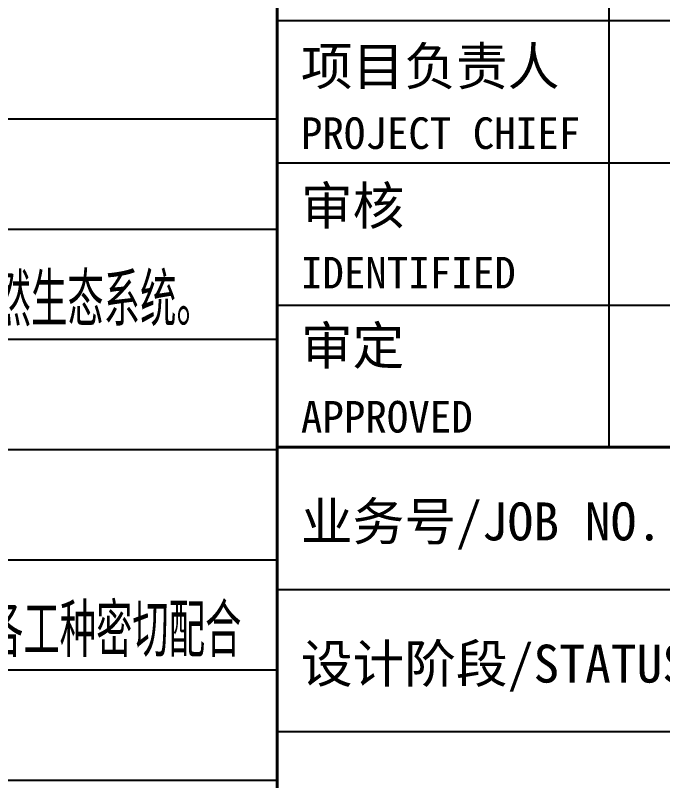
# Model space of a CAD drawing. Extents: x -737978 to 768813, y -372247 to 1140308.
# Drawn here: x -280337 to -274459, y -28726 to -21781 of the extents above; entities that cross this region are included whole.
import ezdxf

# ---------------------------------------------------------------- set-up
doc = ezdxf.new("R2010")
doc.units = 0
doc.header["$LTSCALE"] = 10
doc.header["$MEASUREMENT"] = 0
doc.layers.get('0').update_dxf_attribs({"linetype": 'CONTINUOUS'})
for name, color, linetype in [('A-ANNO-TEXT', 7, 'CONTINUOUS'), ('PUB_TITLE', 4, 'CONTINUOUS'), ('TK', 8, 'CONTINUOUS')]:
    doc.layers.add(name, color=color, linetype=linetype)
doc.styles.add('-宋体', font='', dxfattribs={"width": 0.8})
doc.styles.add('A-单线字', font='GBENOR', dxfattribs={"bigfont": 'GBCBIG'})
doc.styles.get('-宋体').set_extended_font_data('SimSun')

# ---------------------------------------------------------------- blocks, each defined once
blk = doc.blocks.new('TQ1')
at = {"layer": 'PUB_TITLE'}
for p, q in [((-49854.8, -403754.8), (-43854.8, -403754.8)), ((-49854.8, -404654.8), (-43854.8, -404654.8)), ((-49854.8, -405554.8), (-43854.8, -405554.8)), ((-49854.8, -407354.8), (-43854.8, -407354.8)), ((-49854.8, -408254.8), (-43854.8, -408254.8))]:
    blk.add_line(p, q, dxfattribs=at)
at = {"layer": 'PUB_TITLE', "const_width": 20}
for points in [[(-49854.8, -378413.9), (-49854.8, -418454.8)], [(-49854.8, -406454.8), (-43854.8, -406454.8)]]:
    blk.add_lwpolyline(points, dxfattribs=at)
at = {"layer": 'PUB_TITLE'}
blk.add_lwpolyline([(-47754.8, -401054.8), (-47754.8, -406454.8)], dxfattribs=at)
at = {"layer": 'PUB_TITLE', "style": '-宋体'}
for s, height, p in [('项目负责人', 240, (-49704.8, -404163.3)), ('PROJECT CHIEF', 200, (-49704.8, -404566.9)), ('审核', 240, (-49704.8, -405046.2)), ('IDENTIFIED', 200, (-49704.8, -405449.9)), ('审定', 240, (-49704.8, -405931.5)), ('APPROVED', 200, (-49704.8, -406362)), ('业务号/JOB NO.', 240, (-49704.8, -407044.5)), ('设计阶段/STATUS:', 240, (-49704.8, -407944.5))]:
    blk.add_text(s, height=height, dxfattribs=at).set_placement(p)

msp = doc.modelspace()

# ---------------------------------------------------------------- linework, layer by layer
at = {"layer": 'TK'}
for p, q in [((-349457.6, -22720.7), (-277958.7, -22720.7)), ((-349457.6, -22720.7), (-277958.7, -22720.7)), ((-349457.6, -23720.7), (-277958.7, -23720.7)), ((-349457.6, -23720.7), (-277958.7, -23720.7)), ((-349457.6, -24720.7), (-277958.7, -24720.7)), ((-349457.6, -24720.7), (-277958.7, -24720.7)), ((-349457.6, -25720.7), (-277958.7, -25720.7)), ((-349457.6, -25720.7), (-277958.7, -25720.7)), ((-349457.6, -26720.7), (-277958.7, -26720.7)), ((-349457.6, -26720.7), (-277958.7, -26720.7)), ((-349457.6, -27720.7), (-277958.7, -27720.7)), ((-349457.6, -27720.7), (-277958.7, -27720.7)), ((-349457.6, -28720.7), (-277958.7, -28720.7)), ((-349457.6, -28720.7), (-277958.7, -28720.7))]:
    msp.add_line(p, q, dxfattribs=at)
msp.add_lwpolyline([(-277958.7, -42902), (-277958.7, 14497.5)], dxfattribs=at)

# ---------------------------------------------------------------- block references
at = {"xscale": 1.433507481003284, "yscale": 1.433507481003284, "zscale": 1.433507481003284}
msp.add_blockref('TQ1', (-206491.5, 556956.1), dxfattribs=at)

# ---------------------------------------------------------------- texts
at = {"layer": 'A-ANNO-TEXT', "style": 'A-单线字', "width": 0.95}
for s, p in [('12.7 因施工过程受到破坏的环境（如水土流失、山体裸露等）均及时采取绿化，恢复植被及其他有效措施进行补救，恢复或重建良好的自然生态系统。', (-300754.4, -24603.3)), ('13.1 图中所选用标准图中有对结构工种的预埋件、预留洞，如楼梯、平台钢栏杆、门窗、建筑配件等本图所标注的各种留洞与预埋件应与各工种密切配合', (-300754.4, -27603.3))]:
    msp.add_text(s, height=482.27, rotation=359.99977, dxfattribs=at).set_placement(p)

doc.saveas('drawing.dxf')
